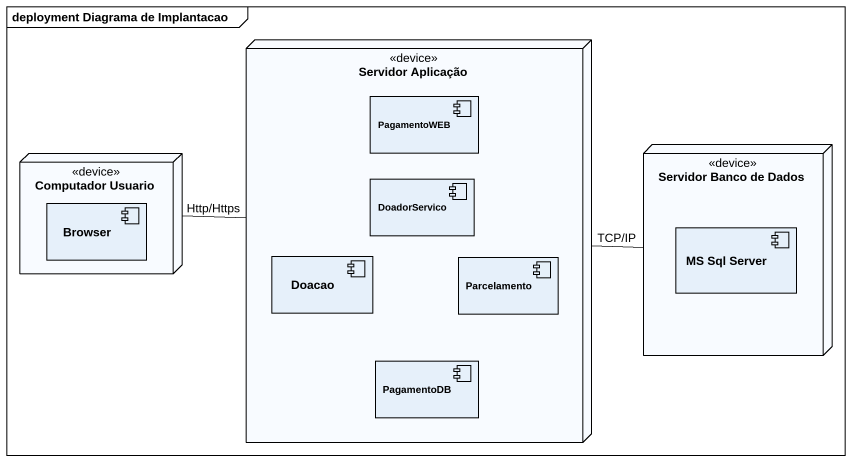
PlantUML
@startuml
mainframe deployment Diagrama de Implantacao
node "Servidor Aplicação" as Servidor_Aplicação <<device>> {
  component PagamentoWEB
  component DoadorServico
  component Doacao
  component Parcelamento
  component PagamentoDB
}
node "Computador Usuario" as Computador_Usuario <<device>> {
  component Browser
}
node "Servidor Banco de Dados" as Servidor_Banco_de_Dados <<device>> {
  component "MS Sql Server" as MS_Sql_Server
}
Servidor_Aplicação -right- Servidor_Banco_de_Dados : TCP/IP
Computador_Usuario -right- Servidor_Aplicação : Http/Https
@enduml
